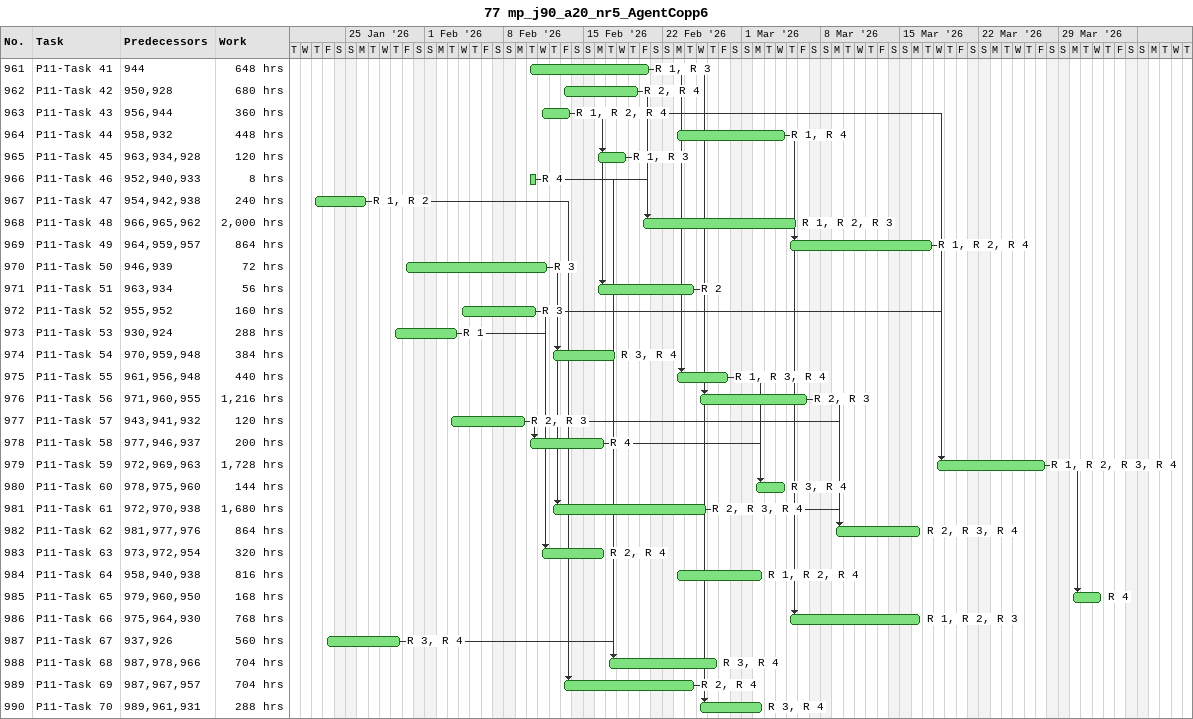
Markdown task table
77 mp_j90_a20_nr5_AgentCopp6

| ID | Task | Start | Finish | Predecessors | Resources | Work (h) |
|---|---|---|---|---|---|---|
| 961 | P11-Task 41 | 2026-02-10 | 2026-02-20 | 944 | R 1, R 3 | 648 |
| 962 | P11-Task 42 | 2026-02-13 | 2026-02-19 | 950, 928 | R 2, R 4 | 680 |
| 963 | P11-Task 43 | 2026-02-11 | 2026-02-13 | 956, 944 | R 1, R 2, R 4 | 360 |
| 964 | P11-Task 44 | 2026-02-23 | 2026-03-04 | 958, 932 | R 1, R 4 | 448 |
| 965 | P11-Task 45 | 2026-02-16 | 2026-02-18 | 963, 934, 928 | R 1, R 3 | 120 |
| 966 | P11-Task 46 | 2026-02-10 | 2026-02-10 | 952, 940, 933 | R 4 | 8 |
| 967 | P11-Task 47 | 2026-01-22 | 2026-01-26 | 954, 942, 938 | R 1, R 2 | 240 |
| 968 | P11-Task 48 | 2026-02-20 | 2026-03-05 | 966, 965, 962 | R 1, R 2, R 3 | 2000 |
| 969 | P11-Task 49 | 2026-03-05 | 2026-03-17 | 964, 959, 957 | R 1, R 2, R 4 | 864 |
| 970 | P11-Task 50 | 2026-01-30 | 2026-02-11 | 946, 939 | R 3 | 72 |
| 971 | P11-Task 51 | 2026-02-16 | 2026-02-24 | 963, 934 | R 2 | 56 |
| 972 | P11-Task 52 | 2026-02-04 | 2026-02-10 | 955, 952 | R 3 | 160 |
| 973 | P11-Task 53 | 2026-01-29 | 2026-02-03 | 930, 924 | R 1 | 288 |
| 974 | P11-Task 54 | 2026-02-12 | 2026-02-17 | 970, 959, 948 | R 3, R 4 | 384 |
| 975 | P11-Task 55 | 2026-02-23 | 2026-02-27 | 961, 956, 948 | R 1, R 3, R 4 | 440 |
| 976 | P11-Task 56 | 2026-02-25 | 2026-03-06 | 971, 960, 955 | R 2, R 3 | 1216 |
| 977 | P11-Task 57 | 2026-02-03 | 2026-02-09 | 943, 941, 932 | R 2, R 3 | 120 |
| 978 | P11-Task 58 | 2026-02-10 | 2026-02-16 | 977, 946, 937 | R 4 | 200 |
| 979 | P11-Task 59 | 2026-03-18 | 2026-03-27 | 972, 969, 963 | R 1, R 2, R 3, R 4 | 1728 |
| 980 | P11-Task 60 | 2026-03-02 | 2026-03-04 | 978, 975, 960 | R 3, R 4 | 144 |
| 981 | P11-Task 61 | 2026-02-12 | 2026-02-25 | 972, 970, 938 | R 2, R 3, R 4 | 1680 |
| 982 | P11-Task 62 | 2026-03-09 | 2026-03-16 | 981, 977, 976 | R 2, R 3, R 4 | 864 |
| 983 | P11-Task 63 | 2026-02-11 | 2026-02-16 | 973, 972, 954 | R 2, R 4 | 320 |
| 984 | P11-Task 64 | 2026-02-23 | 2026-03-02 | 958, 940, 938 | R 1, R 2, R 4 | 816 |
| 985 | P11-Task 65 | 2026-03-30 | 2026-04-01 | 979, 960, 950 | R 4 | 168 |
| 986 | P11-Task 66 | 2026-03-05 | 2026-03-16 | 975, 964, 930 | R 1, R 2, R 3 | 768 |
| 987 | P11-Task 67 | 2026-01-23 | 2026-01-29 | 937, 926 | R 3, R 4 | 560 |
| 988 | P11-Task 68 | 2026-02-17 | 2026-02-26 | 987, 978, 966 | R 3, R 4 | 704 |
| 989 | P11-Task 69 | 2026-02-13 | 2026-02-24 | 987, 967, 957 | R 2, R 4 | 704 |
| 990 | P11-Task 70 | 2026-02-25 | 2026-03-02 | 989, 961, 931 | R 3, R 4 | 288 |
